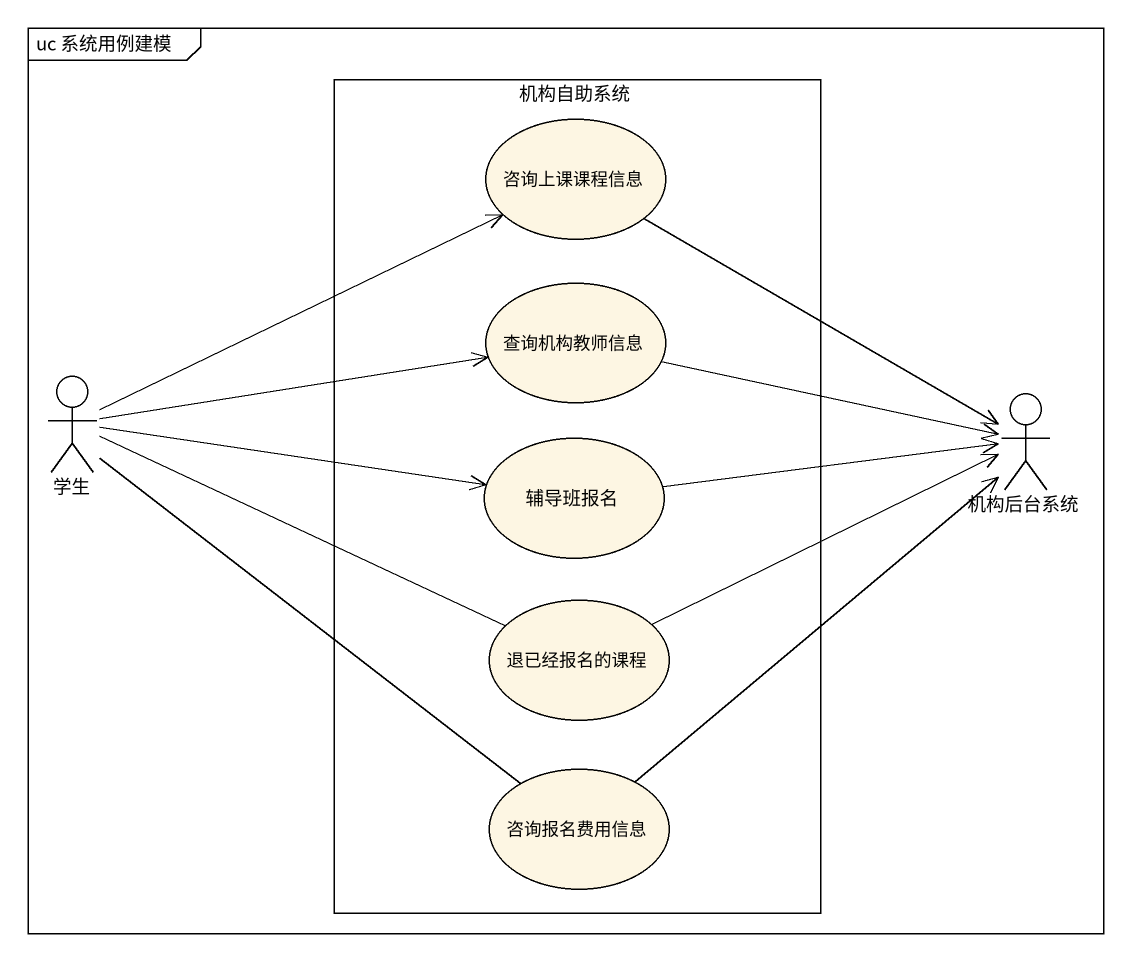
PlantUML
@startuml
mainframe uc 系统用例建模
rectangle 机构自助系统 {
  usecase 咨询上课课程信息
  usecase 查询机构教师信息
  usecase 辅导班报名
  usecase 退已经报名的课程
  usecase 咨询报名费用信息
}
actor 学生
actor 机构后台系统
咨询上课课程信息 --> 机构后台系统
查询机构教师信息 -right-> 机构后台系统
学生 -right-> 咨询上课课程信息
学生 -right-> 查询机构教师信息
学生 -right-> 辅导班报名
学生 -right- 退已经报名的课程
学生 -- 咨询报名费用信息
辅导班报名 -right-> 机构后台系统
退已经报名的课程 -right-> 机构后台系统
咨询报名费用信息 -up-> 机构后台系统
@enduml
